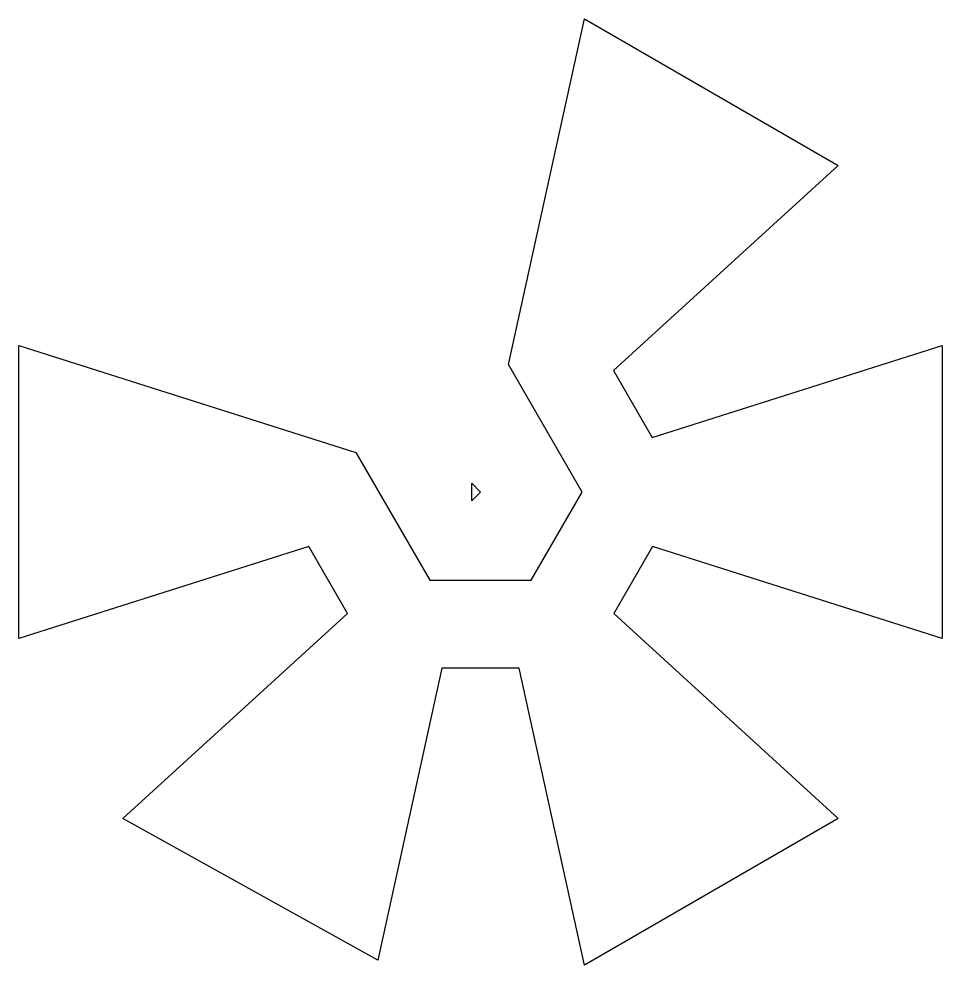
# Model space of a CAD drawing. Extents: x -5.2 to 5.2, y -5.4 to 5.4.
import ezdxf

# ---------------------------------------------------------------- set-up
doc = ezdxf.new("R2010")
doc.units = 0
doc.layers.add('MAGNET', color=3, linetype='CONTINUOUS')

msp = doc.modelspace()

# ---------------------------------------------------------------- linework, layer by layer
at = {"layer": 'MAGNET'}
msp.add_lwpolyline([(-5.242, 1.664), (-1.414, 0.449), (-0.577, -1), (0.577, -1), (1.155, 0), (0.318, 1.449), (1.18, 5.372), (4.062, 3.708), (1.512, 1.38), (1.951, 0.62), (5.242, 1.664), (5.242, -1.664), (1.952, -0.62), (1.513, -1.381), (4.062, -3.708), (1.18, -5.372), (0.439, -2), (-0.439, -2), (-1.167, -5.315), (-4.062, -3.708), (-1.512, -1.38), (-1.951, -0.62), (-5.242, -1.664), (-5.242, 1.664)], dxfattribs=at)
msp.add_lwpolyline([(-0.1, 0.1), (0, 0), (-0.1, -0.1), (-0.1, 0.1)], close=True, dxfattribs=at)

doc.saveas('drawing.dxf')
